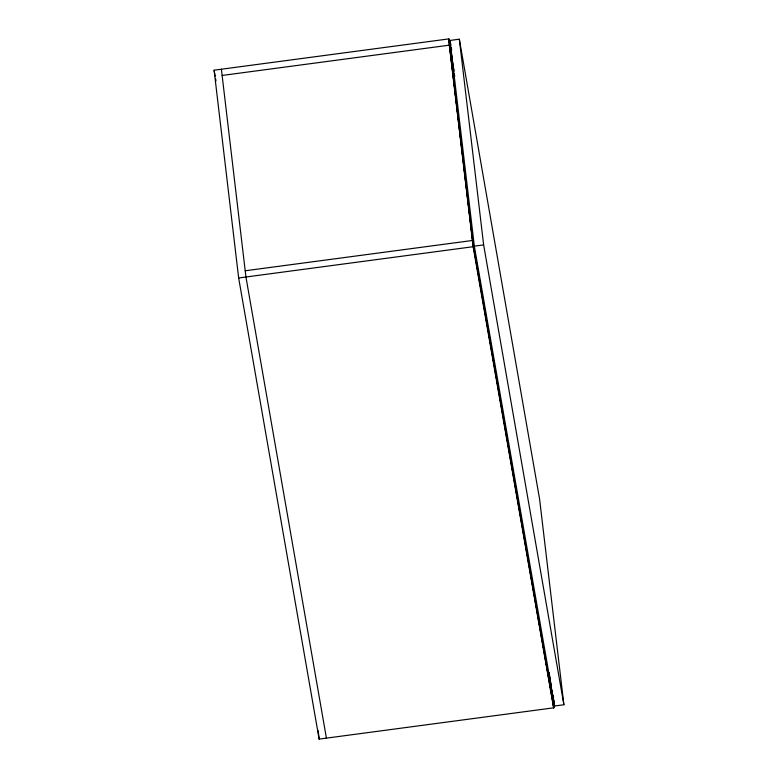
<?xml version="1.0" encoding="UTF-8"?>
<svg xmlns="http://www.w3.org/2000/svg" width="778" height="778" viewBox="0 0 778 778"><rect width="100%" height="100%" fill="white"/><g stroke="black" fill="none" stroke-linecap="round" stroke-linejoin="round"><path stroke-width="1.17" d="M551.826 690.718L553.848 707.805L319.136 739.1L238.652 277.979L214.106 70.195L448.818 38.9L451.95 56.823M450.024 40.437L459.331 39.201L539.592 499.058L563.894 704.761L554.588 706.006L474.327 246.14L450.024 40.437L450.861 45.212M222.129 75.456L449.558 45.134M449.976 48.936L473.043 244.253M245.206 270.773L472.625 240.451L552.866 701.6M474.327 246.14L483.634 244.905L563.894 704.761M238.652 277.979L473.364 246.684L448.818 38.9M552.448 697.798L549.219 672.513M451.269 47.604L451.687 49.996M453.934 70.224L448.575 38.929L473.121 246.714L553.605 707.834M449.314 45.163L453.895 71.45M454.313 73.832L454.731 76.225M472.596 241.676L553.848 707.805M214.106 70.195L215.156 76.166M215.564 78.559L215.983 80.951M326.42 738.128L245.945 277.007L221.39 69.223M553.304 695.182L553.586 697.584M553.878 699.996L554.588 706.006M550.027 677.298L553.352 705.763M459.331 39.201L483.634 244.905M318.144 730.688L319.136 739.1"/></g></svg>
